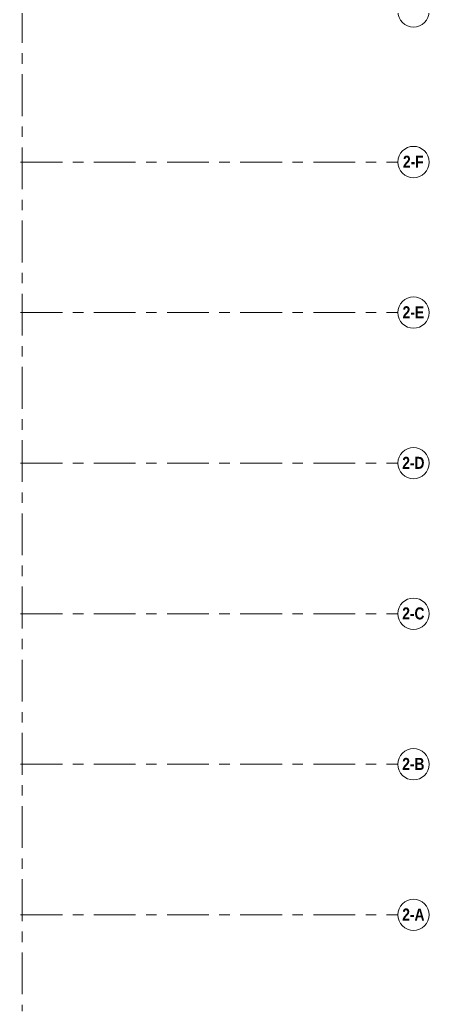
# Model space of a CAD drawing. Header units: millimetres. Extents: x -282761 to 137668, y -273845 to 94451.
# Drawn here: x 118095 to 137668, y -79832 to -32425 of the extents above; entities that cross this region are included whole.
import ezdxf

# ---------------------------------------------------------------- set-up
doc = ezdxf.new("R2010")
doc.units = ezdxf.units.MM
doc.linetypes.add('BLK_2 - 1ST__2ND_STOREY_PLAN-archi clean_11 SEPT 2024$0$IDA - Grid Line', pattern=[3500, 2000, -500, 500, -500])
for name, color, linetype, lineweight in [('BLK_2 - 1ST__2ND_STOREY_PLAN-archi clean_11 SEPT 2024$0$_CATCHMENT_DRAIN', 8, 'Continuous', 0), ('BLK_2 - 1ST__2ND_STOREY_PLAN-archi clean_11 SEPT 2024$0$S-_ANOTGRID_E', 8, 'Continuous', 9), ('BLK_2 - 1ST__2ND_STOREY_PLAN-archi clean_11 SEPT 2024$0$S-_ANOTGRID_E-1', 8, 'BLK_2 - 1ST__2ND_STOREY_PLAN-archi clean_11 SEPT 2024$0$IDA - Grid Line', 9)]:
    doc.layers.add(name, color=color, linetype=linetype, lineweight=lineweight)
doc.styles.add('BLK_2 - 1ST__2ND_STOREY_PLAN-archi clean_11 SEPT 2024$0$Arial Narrow_B', font='ARIALNB.TTF', dxfattribs={"height": 575})

# ---------------------------------------------------------------- blocks, each defined once
blk = doc.blocks.new('BLK_2 - 1ST__2ND_STOREY_PLAN-archi clean_11 SEPT 2024$0$Grid - 3_0mm Dia-3628821-BLK 2 2ND STOREY PLAN')
at = {"layer": 'BLK_2 - 1ST__2ND_STOREY_PLAN-archi clean_11 SEPT 2024$0$S-_ANOTGRID_E'}
blk.add_circle((0, 0), 3, dxfattribs=at)
blk = doc.blocks.new('BLK_2 - 1ST__2ND_STOREY_PLAN-archi clean_11 SEPT 2024')
at = {"layer": 'BLK_2 - 1ST__2ND_STOREY_PLAN-archi clean_11 SEPT 2024$0$S-_ANOTGRID_E-1'}
for p, q in [((-13102, -28753), (-13102, -122559)), ((-13102, -28753), (-13102, -122559)), ((-51674, -81952), (4861, -81952)), ((-51674, -89152), (4861, -89152)), ((-51674, -96352), (4861, -96352)), ((-51674, -103552), (4861, -103552)), ((-51674, -110752), (4861, -110752)), ((-51674, -117952), (4861, -117952))]:
    blk.add_line(p, q, dxfattribs=at)
at = {"layer": 'BLK_2 - 1ST__2ND_STOREY_PLAN-archi clean_11 SEPT 2024$0$S-_ANOTGRID_E', "xscale": 249.9999999999999, "yscale": 249.9999999999999, "zscale": 249.9999999999999}
for p, rotation in [((5611, -74752), 269.9999999999989), ((5611, -81952), 269.9999999999992), ((5611, -89152), 269.9999999999989), ((5611, -96352), 269.9999999999989), ((5611, -103552), 269.9999999999989), ((5611, -110752), 269.9999999999989), ((5611, -117952), 269.9999999999989)]:
    blk.add_blockref('BLK_2 - 1ST__2ND_STOREY_PLAN-archi clean_11 SEPT 2024$0$Grid - 3_0mm Dia-3628821-BLK 2 2ND STOREY PLAN', p, dxfattribs=dict(at, rotation=rotation))
at = {"layer": 'BLK_2 - 1ST__2ND_STOREY_PLAN-archi clean_11 SEPT 2024$0$S-_ANOTGRID_E', "char_height": 575, "attachment_point": 1, "style": 'BLK_2 - 1ST__2ND_STOREY_PLAN-archi clean_11 SEPT 2024$0$Arial Narrow_B'}
for s, insert, width in [('2-F', (5108, -81650), 1182.49), ('2-E', (5092, -88850), 1222.57), ('2-D', (5074, -96050), 1262.66), ('2-C', (5074, -103250), 1262.66), ('2-B', (5074, -110450), 1262.66), ('2-A', (5074, -117650), 1262.66)]:
    blk.add_mtext(s, dxfattribs=dict(at, insert=insert, width=width))

msp = doc.modelspace()

# ---------------------------------------------------------------- block references
at = {"layer": 'BLK_2 - 1ST__2ND_STOREY_PLAN-archi clean_11 SEPT 2024$0$_CATCHMENT_DRAIN'}
msp.add_blockref('BLK_2 - 1ST__2ND_STOREY_PLAN-archi clean_11 SEPT 2024', (131307.1, 42727.7), dxfattribs=at)

doc.saveas('drawing.dxf')
